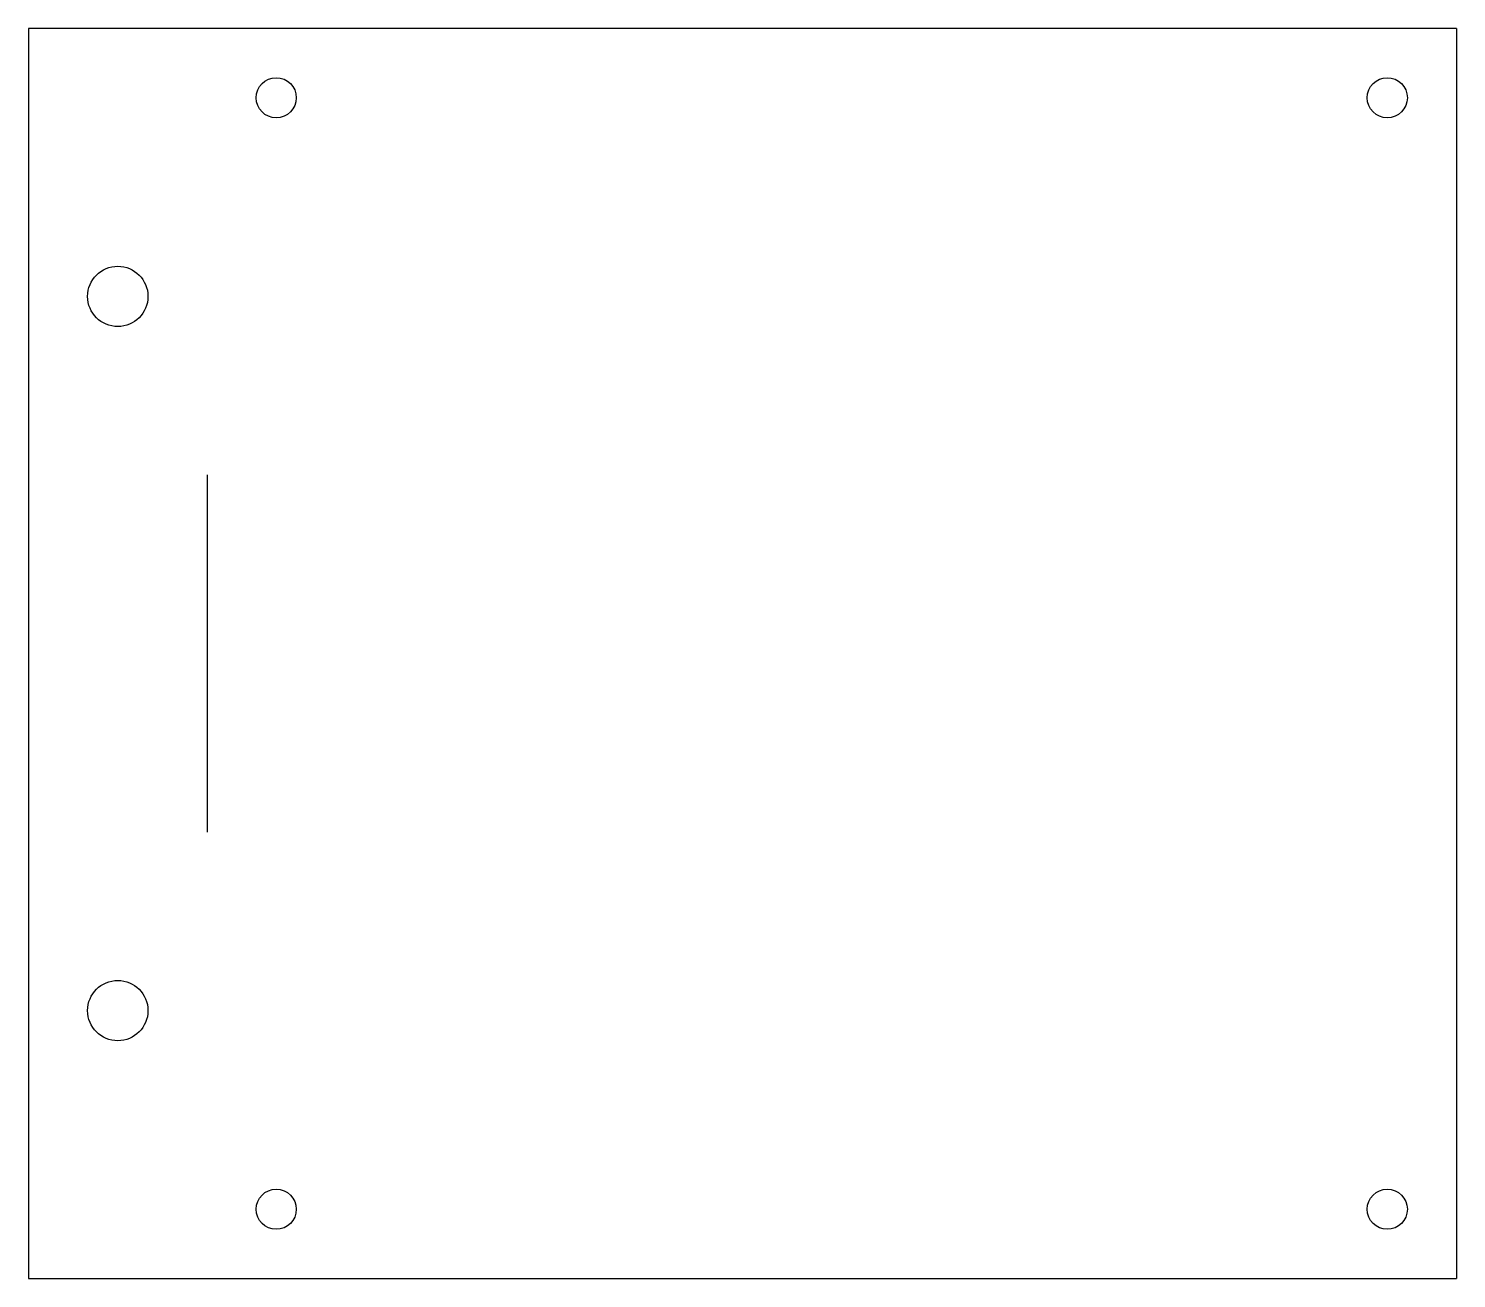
# Model space of a CAD drawing. Header units: millimetres. Extents: x -90 to 70, y -70 to 70.
import ezdxf

# ---------------------------------------------------------------- set-up
doc = ezdxf.new("R2010")
doc.units = ezdxf.units.MM
doc.header["$MEASUREMENT"] = 0

msp = doc.modelspace()

# ---------------------------------------------------------------- linework, layer by layer
at = {"linetype": 'Continuous'}
for p, q in [((70, 70), (-90, 70)), ((-90, 70), (-90, -70)), ((70, 70), (70, -70)), ((-70, 20), (-70, -20)), ((-90, -70), (70, -70))]:
    msp.add_line(p, q, dxfattribs=at)
for centre, radius in [((-62.25, 62.25), 2.25), ((62.25, 62.25), 2.25), ((-80, 40), 3.38), ((-80, -40), 3.38), ((-62.25, -62.25), 2.25), ((62.25, -62.25), 2.25)]:
    msp.add_circle(centre, radius)

doc.saveas('drawing.dxf')
